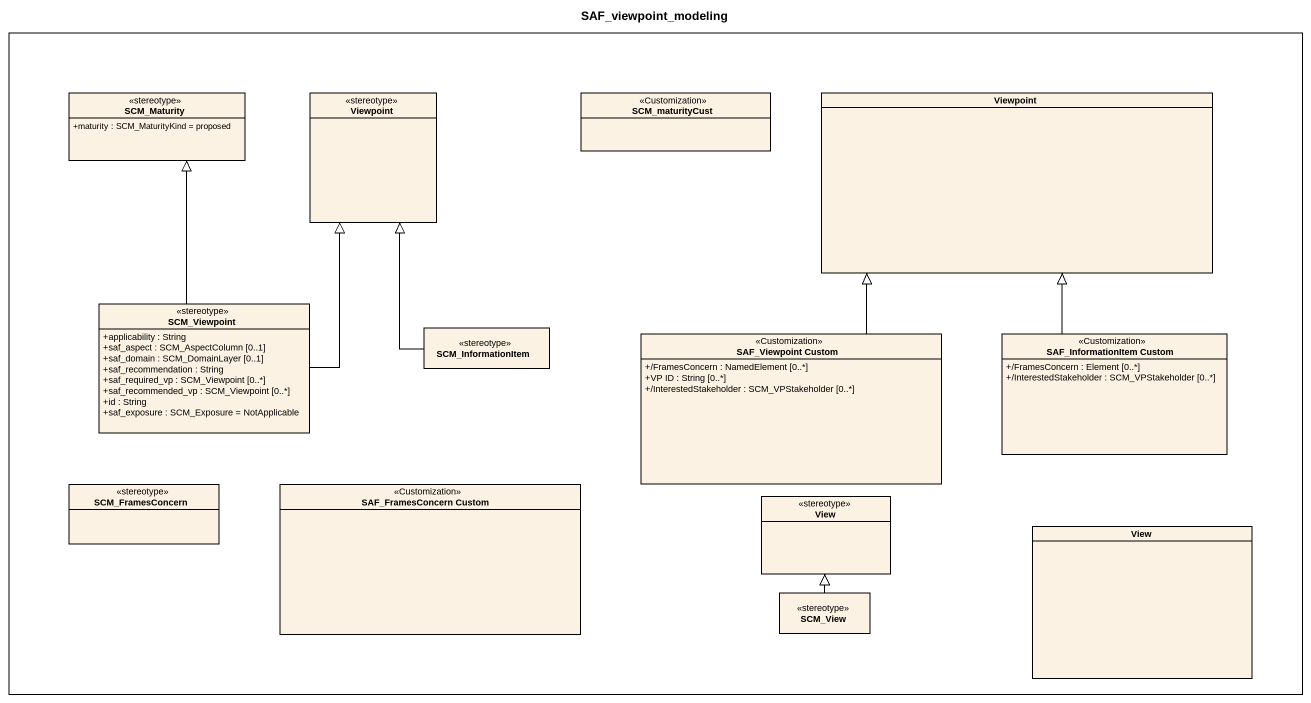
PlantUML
@startuml
title SAF_viewpoint_modeling
hide circle
hide empty members
skinparam classAttributeIconSize 0
rectangle " " as rectangle1 {
  class SCM_Maturity <<stereotype>> {
    +maturity : SCM_MaturityKind = proposed
  }
  class Viewpoint <<stereotype>>
  class SCM_maturityCust <<Customization>>
  class "Viewpoint" as Viewpoint_2
  class SCM_Viewpoint <<stereotype>> {
    +applicability : String
    +saf_aspect : SCM_AspectColumn [0..1]
    +saf_domain : SCM_DomainLayer [0..1]
    +saf_recommendation : String
    +saf_required_vp : SCM_Viewpoint [0..*]
    +saf_recommended_vp : SCM_Viewpoint [0..*]
    +id : String
    +saf_exposure : SCM_Exposure = NotApplicable
  }
  class SCM_InformationItem <<stereotype>>
  class "SAF_Viewpoint Custom" as SAF_Viewpoint_Custom <<Customization>> {
    +/FramesConcern : NamedElement [0..*]
    +VP ID : String [0..*]
    +/InterestedStakeholder : SCM_VPStakeholder [0..*]
  }
  class "SAF_InformationItem Custom" as SAF_InformationItem_Custom <<Customization>> {
    +/FramesConcern : Element [0..*]
    +/InterestedStakeholder : SCM_VPStakeholder [0..*]
  }
  class SCM_FramesConcern <<stereotype>>
  class "SAF_FramesConcern Custom" as SAF_FramesConcern_Custom <<Customization>>
  class View <<stereotype>>
  class "View" as View_2
  class SCM_View <<stereotype>>
}
SCM_Viewpoint -up-|> SCM_Maturity
SCM_Viewpoint -up-|> Viewpoint
SCM_InformationItem -up-|> Viewpoint
SAF_Viewpoint_Custom -up-|> Viewpoint_2
SAF_InformationItem_Custom -up-|> Viewpoint_2
SCM_View -up-|> View
@enduml
